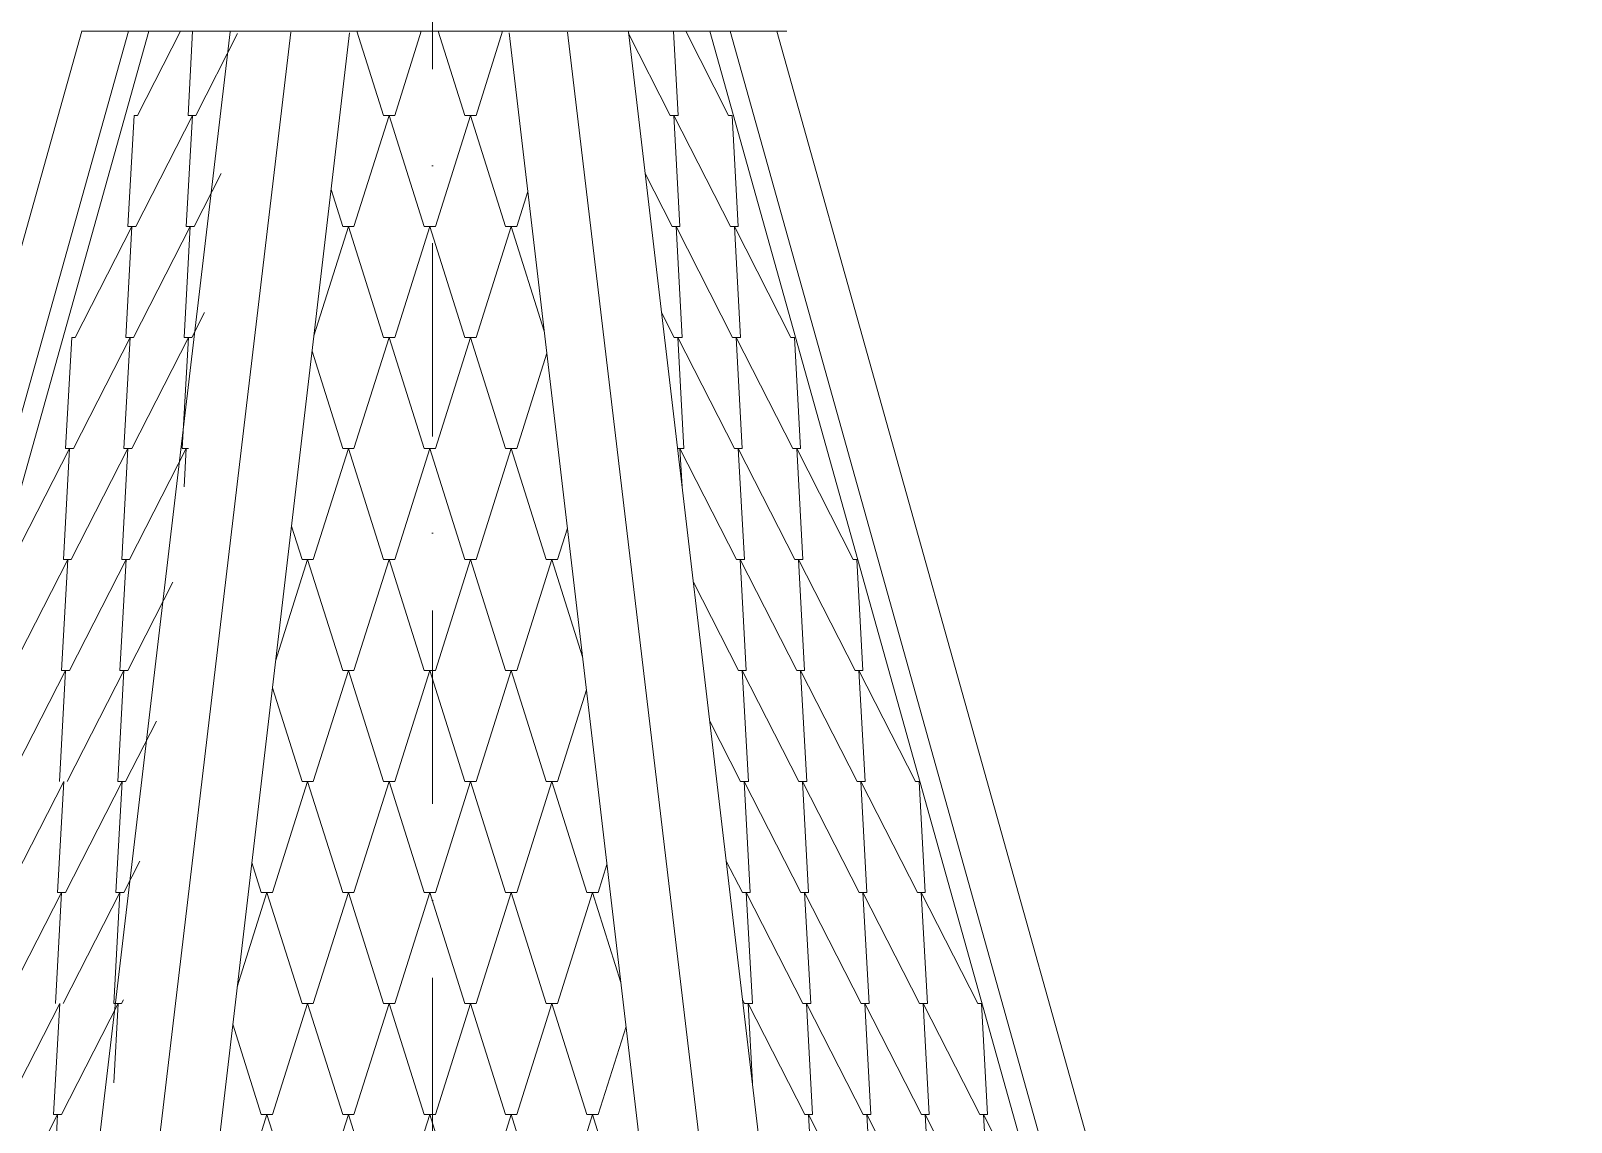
# Model space of a CAD drawing. Header units: millimetres. Extents: x 2399 to 111977, y 1313 to 59551.
# Drawn here: x 42151 to 44962, y 50498 to 52490 of the extents above; entities that cross this region are included whole.
import ezdxf

# ---------------------------------------------------------------- set-up
doc = ezdxf.new("R2010")
doc.units = ezdxf.units.MM
doc.linetypes.add('Штрихпунктирная', pattern=[670.277762, 352.777767, -176.388884, 0, -141.111112])
doc.layers.add('hatch1', color=7, linetype='Continuous', lineweight=20, true_color=0x6a6a6a)
doc.layers.add('main line', color=7, linetype='Continuous', lineweight=13)

msp = doc.modelspace()

# ---------------------------------------------------------------- linework, layer by layer
at = {"layer": 'hatch1', "color": 251, "linetype": 'Continuous', "lineweight": 20, "true_color": 0x6a6a6a}
for p, q in [((42346.1026, 52335.6462), (42424.4188, 52489.2871)), ((42446.6973, 52489.2871), (42438.2234, 52335.6462)), ((42452.5419, 52335.6462), (42528.5826, 52484.823)), ((42746.2265, 52489.2871), (42794.7094, 52335.6462)), ((42863.7837, 52489.2871), (42815.3008, 52335.6462)), ((42894.7141, 52489.2871), (42943.197, 52335.6462)), ((43012.2713, 52489.2871), (42963.7884, 52335.6462)), ((43318.2073, 52335.6462), (43242.1666, 52484.823)), ((43324.052, 52489.2871), (43332.5258, 52335.6462)), ((43424.6467, 52335.6462), (43346.3305, 52489.2871)), ((42339.7241, 52335.6462), (42328.5473, 52132.9965)), ((42346.1026, 52335.6462), (42339.7241, 52335.6462)), ((42342.8658, 52132.9965), (42446.1635, 52335.6462)), ((42446.1635, 52335.6462), (42434.9866, 52132.9965)), ((42452.5419, 52335.6462), (42438.2234, 52335.6462)), ((42805.0051, 52335.6462), (42741.057, 52132.9965)), ((42815.3008, 52335.6462), (42794.7094, 52335.6462)), ((42805.0051, 52335.6462), (42868.9532, 52132.9965)), ((42953.4927, 52335.6462), (42889.5446, 52132.9965)), ((42963.7884, 52335.6462), (42943.197, 52335.6462)), ((42953.4927, 52335.6462), (43017.4408, 52132.9965)), ((43318.2073, 52335.6462), (43332.5258, 52335.6462)), ((43427.8835, 52132.9965), (43324.5858, 52335.6462)), ((43324.5858, 52335.6462), (43335.7626, 52132.9965)), ((43424.6467, 52335.6462), (43431.0251, 52335.6462)), ((43431.0251, 52335.6462), (43442.202, 52132.9965)), ((42449.3051, 52132.9965), (42498.4609, 52229.4303)), ((43321.4441, 52132.9965), (43272.2884, 52229.4303)), ((42699.2006, 52200.3848), (42720.4656, 52132.9965)), ((43058.1349, 52196.7016), (43038.0321, 52132.9965)), ((42232.4088, 51930.3468), (42335.7065, 52132.9965)), ((42335.7065, 52132.9965), (42324.5297, 51930.3468)), ((42342.8658, 52132.9965), (42328.5473, 52132.9965)), ((42338.8482, 51930.3468), (42442.1459, 52132.9965)), ((42442.1459, 52132.9965), (42430.969, 51930.3468)), ((42449.3051, 52132.9965), (42434.9866, 52132.9965)), ((42730.7613, 52132.9965), (42667.8035, 51933.4852)), ((42741.057, 52132.9965), (42720.4656, 52132.9965)), ((42730.7613, 52132.9965), (42794.7094, 51930.3468)), ((42879.2489, 52132.9965), (42815.3008, 51930.3468)), ((42889.5446, 52132.9965), (42868.9532, 52132.9965)), ((42879.2489, 52132.9965), (42943.197, 51930.3468)), ((43027.7365, 52132.9965), (42963.7884, 51930.3468)), ((43038.0321, 52132.9965), (43017.4408, 52132.9965)), ((43027.7365, 52132.9965), (43088.1504, 51941.5466)), ((43321.4441, 52132.9965), (43335.7626, 52132.9965)), ((43431.9011, 51930.3468), (43328.6034, 52132.9965)), ((43328.6034, 52132.9965), (43339.7802, 51930.3468)), ((43427.8835, 52132.9965), (43442.202, 52132.9965)), ((43435.0427, 52132.9965), (43446.2196, 51930.3468)), ((43538.3404, 51930.3468), (43435.0427, 52132.9965)), ((42445.2875, 51930.3468), (42468.5741, 51976.0305)), ((43325.4617, 51930.3468), (43302.1751, 51976.0305)), ((42226.0304, 51930.3468), (42214.8535, 51727.6971)), ((42232.4088, 51930.3468), (42226.0304, 51930.3468)), ((42229.172, 51727.6971), (42332.4697, 51930.3468)), ((42332.4697, 51930.3468), (42321.2929, 51727.6971)), ((42338.8482, 51930.3468), (42324.5297, 51930.3468)), ((42335.6114, 51727.6971), (42438.9091, 51930.3468)), ((42438.9091, 51930.3468), (42427.7322, 51727.6971)), ((42445.2875, 51930.3468), (42430.969, 51930.3468)), ((42805.0051, 51930.3468), (42741.057, 51727.6971)), ((42815.3008, 51930.3468), (42794.7094, 51930.3468)), ((42805.0051, 51930.3468), (42868.9532, 51727.6971)), ((42953.4927, 51930.3468), (42889.5446, 51727.6971)), ((42963.7884, 51930.3468), (42943.197, 51930.3468)), ((42953.4927, 51930.3468), (43017.4408, 51727.6971)), ((43325.4617, 51930.3468), (43339.7802, 51930.3468)), ((43331.8402, 51930.3468), (43343.017, 51727.6971)), ((43435.1379, 51727.6971), (43331.8402, 51930.3468)), ((43431.9011, 51930.3468), (43446.2196, 51930.3468)), ((43438.2795, 51930.3468), (43449.4564, 51727.6971)), ((43541.5772, 51727.6971), (43438.2795, 51930.3468)), ((43538.3404, 51930.3468), (43544.7189, 51930.3468)), ((43544.7189, 51930.3468), (43555.8957, 51727.6971)), ((42664.4698, 51905.1461), (42720.4656, 51727.6971)), ((43092.8657, 51901.4629), (43038.0321, 51727.6971)), ((42118.7151, 51525.0474), (42222.0128, 51727.6971)), ((42222.0128, 51727.6971), (42210.8359, 51525.0474)), ((42229.172, 51727.6971), (42214.8535, 51727.6971)), ((42225.1544, 51525.0474), (42328.4521, 51727.6971)), ((42328.4521, 51727.6971), (42317.2753, 51525.0474)), ((42335.6114, 51727.6971), (42321.2929, 51727.6971)), ((42331.5938, 51525.0474), (42434.8915, 51727.6971)), ((42439.285, 51727.6971), (42427.7322, 51727.6971)), ((42434.8915, 51727.6971), (42431.0323, 51657.7251)), ((42730.7613, 51727.6971), (42666.8132, 51525.0474)), ((42741.057, 51727.6971), (42720.4656, 51727.6971)), ((42730.7613, 51727.6971), (42794.7094, 51525.0474)), ((42879.2489, 51727.6971), (42815.3008, 51525.0474)), ((42889.5446, 51727.6971), (42868.9532, 51727.6971)), ((42879.2489, 51727.6971), (42943.197, 51525.0474)), ((43027.7365, 51727.6971), (42963.7884, 51525.0474)), ((43038.0321, 51727.6971), (43017.4408, 51727.6971)), ((43027.7365, 51727.6971), (43091.6846, 51525.0474)), ((43331.4643, 51727.6971), (43343.017, 51727.6971)), ((43335.8578, 51727.6971), (43339.717, 51657.7251)), ((43439.1555, 51525.0474), (43335.8578, 51727.6971)), ((43435.1379, 51727.6971), (43449.4564, 51727.6971)), ((43442.2971, 51727.6971), (43453.474, 51525.0474)), ((43545.5948, 51525.0474), (43442.2971, 51727.6971)), ((43541.5772, 51727.6971), (43555.8957, 51727.6971)), ((43652.0342, 51525.0474), (43548.7365, 51727.6971)), ((43548.7365, 51727.6971), (43559.9133, 51525.0474)), ((42626.9433, 51586.1406), (42646.2219, 51525.0474)), ((43130.3922, 51582.4574), (43112.2759, 51525.0474)), ((42115.4783, 51322.3977), (42218.776, 51525.0474)), ((42218.776, 51525.0474), (42207.5991, 51322.3977)), ((42225.1544, 51525.0474), (42210.8359, 51525.0474)), ((42221.9176, 51322.3977), (42325.2153, 51525.0474)), ((42325.2153, 51525.0474), (42314.0385, 51322.3977)), ((42331.5938, 51525.0474), (42317.2753, 51525.0474)), ((42656.5175, 51525.0474), (42597.9076, 51339.3142)), ((42666.8132, 51525.0474), (42646.2219, 51525.0474)), ((42656.5175, 51525.0474), (42720.4656, 51322.3977)), ((42805.0051, 51525.0474), (42741.057, 51322.3977)), ((42815.3008, 51525.0474), (42794.7094, 51525.0474)), ((42805.0051, 51525.0474), (42868.9532, 51322.3977)), ((42953.4927, 51525.0474), (42889.5446, 51322.3977)), ((42963.7884, 51525.0474), (42943.197, 51525.0474)), ((42953.4927, 51525.0474), (43017.4408, 51322.3977)), ((43101.9803, 51525.0474), (43038.0321, 51322.3977)), ((43112.2759, 51525.0474), (43091.6846, 51525.0474)), ((43101.9803, 51525.0474), (43158.0464, 51347.3757)), ((43439.1555, 51525.0474), (43453.474, 51525.0474)), ((43445.534, 51525.0474), (43456.7108, 51322.3977)), ((43548.8316, 51322.3977), (43445.534, 51525.0474)), ((43545.5948, 51525.0474), (43559.9133, 51525.0474)), ((43551.9733, 51525.0474), (43563.1501, 51322.3977)), ((43655.271, 51322.3977), (43551.9733, 51525.0474)), ((43652.0342, 51525.0474), (43658.4126, 51525.0474)), ((43658.4126, 51525.0474), (43669.5895, 51322.3977)), ((42328.3569, 51322.3977), (42410.4858, 51483.5183)), ((43442.3923, 51322.3977), (43360.2635, 51483.5183)), ((42111.4607, 51119.748), (42214.7584, 51322.3977)), ((42214.7584, 51322.3977), (42203.5815, 51119.748)), ((42221.9176, 51322.3977), (42207.5991, 51322.3977)), ((42217.9, 51119.748), (42321.1977, 51322.3977)), ((42321.1977, 51322.3977), (42310.0209, 51119.748)), ((42328.3569, 51322.3977), (42314.0385, 51322.3977)), ((42730.7613, 51322.3977), (42666.8132, 51119.748)), ((42741.057, 51322.3977), (42720.4656, 51322.3977)), ((42730.7613, 51322.3977), (42794.7094, 51119.748)), ((42879.2489, 51322.3977), (42815.3008, 51119.748)), ((42889.5446, 51322.3977), (42868.9532, 51322.3977)), ((42879.2489, 51322.3977), (42943.197, 51119.748)), ((43027.7365, 51322.3977), (42963.7884, 51119.748)), ((43038.0321, 51322.3977), (43017.4408, 51322.3977)), ((43027.7365, 51322.3977), (43091.6846, 51119.748)), ((43442.3923, 51322.3977), (43456.7108, 51322.3977)), ((43449.5516, 51322.3977), (43460.7284, 51119.748)), ((43552.8492, 51119.748), (43449.5516, 51322.3977)), ((43548.8316, 51322.3977), (43563.1501, 51322.3977)), ((43555.9909, 51322.3977), (43567.1677, 51119.748)), ((43659.2886, 51119.748), (43555.9909, 51322.3977)), ((43655.271, 51322.3977), (43669.5895, 51322.3977)), ((43662.4302, 51322.3977), (43673.6071, 51119.748)), ((43765.7279, 51119.748), (43662.4302, 51322.3977)), ((42592.2125, 51290.9019), (42646.2219, 51119.748)), ((43165.123, 51287.2187), (43112.2759, 51119.748)), ((42324.3393, 51119.748), (42380.5991, 51230.1184)), ((43446.4099, 51119.748), (43390.1502, 51230.1184)), ((42108.2239, 50917.0983), (42211.5215, 51119.748)), ((42211.5215, 51119.748), (42200.3447, 50917.0983)), ((42214.6632, 50917.0983), (42317.9609, 51119.748)), ((42317.9609, 51119.748), (42306.784, 50917.0983)), ((42324.3393, 51119.748), (42310.0209, 51119.748)), ((42656.5175, 51119.748), (42592.5694, 50917.0983)), ((42666.8132, 51119.748), (42646.2219, 51119.748)), ((42656.5175, 51119.748), (42720.4656, 50917.0983)), ((42805.0051, 51119.748), (42741.057, 50917.0983)), ((42815.3008, 51119.748), (42794.7094, 51119.748)), ((42805.0051, 51119.748), (42868.9532, 50917.0983)), ((42953.4927, 51119.748), (42889.5446, 50917.0983)), ((42963.7884, 51119.748), (42943.197, 51119.748)), ((42953.4927, 51119.748), (43017.4408, 50917.0983)), ((43101.9803, 51119.748), (43038.0321, 50917.0983)), ((43112.2759, 51119.748), (43091.6846, 51119.748)), ((43101.9803, 51119.748), (43165.9284, 50917.0983)), ((43446.4099, 51119.748), (43460.7284, 51119.748)), ((43452.7884, 51119.748), (43463.9652, 50917.0983)), ((43556.0861, 50917.0983), (43452.7884, 51119.748)), ((43552.8492, 51119.748), (43567.1677, 51119.748)), ((43559.2277, 51119.748), (43570.4046, 50917.0983)), ((43662.5254, 50917.0983), (43559.2277, 51119.748)), ((43659.2886, 51119.748), (43673.6071, 51119.748)), ((43665.667, 51119.748), (43676.8439, 50917.0983)), ((43768.9647, 50917.0983), (43665.667, 51119.748)), ((43765.7279, 51119.748), (43772.1064, 51119.748)), ((43772.1064, 51119.748), (43783.2832, 50917.0983)), ((42321.1025, 50917.0983), (42350.4773, 50974.7258)), ((42554.686, 50971.8964), (42571.9781, 50917.0983)), ((43202.6496, 50968.2132), (43186.5197, 50917.0983)), ((43449.6467, 50917.0983), (43420.272, 50974.7258)), ((42104.2063, 50714.4486), (42207.5039, 50917.0983)), ((42207.5039, 50917.0983), (42196.3271, 50714.4486)), ((42214.6632, 50917.0983), (42200.3447, 50917.0983)), ((42210.6456, 50714.4486), (42313.9433, 50917.0983)), ((42313.9433, 50917.0983), (42302.7664, 50714.4486)), ((42321.1025, 50917.0983), (42306.784, 50917.0983)), ((42582.2737, 50917.0983), (42528.0116, 50745.1433)), ((42592.5694, 50917.0983), (42571.9781, 50917.0983)), ((42582.2737, 50917.0983), (42646.2219, 50714.4486)), ((42730.7613, 50917.0983), (42666.8132, 50714.4486)), ((42741.057, 50917.0983), (42720.4656, 50917.0983)), ((42730.7613, 50917.0983), (42794.7094, 50714.4486)), ((42879.2489, 50917.0983), (42815.3008, 50714.4486)), ((42889.5446, 50917.0983), (42868.9532, 50917.0983)), ((42879.2489, 50917.0983), (42943.197, 50714.4486)), ((43027.7365, 50917.0983), (42963.7884, 50714.4486)), ((43038.0321, 50917.0983), (43017.4408, 50917.0983)), ((43027.7365, 50917.0983), (43091.6846, 50714.4486)), ((43176.2241, 50917.0983), (43112.2759, 50714.4486)), ((43186.5197, 50917.0983), (43165.9284, 50917.0983)), ((43176.2241, 50917.0983), (43227.9423, 50753.2047)), ((43449.6467, 50917.0983), (43463.9652, 50917.0983)), ((43456.806, 50917.0983), (43467.9828, 50714.4486)), ((43560.1037, 50714.4486), (43456.806, 50917.0983)), ((43556.0861, 50917.0983), (43570.4046, 50917.0983)), ((43563.2453, 50917.0983), (43574.4222, 50714.4486)), ((43666.543, 50714.4486), (43563.2453, 50917.0983)), ((43662.5254, 50917.0983), (43676.8439, 50917.0983)), ((43669.6846, 50917.0983), (43680.8615, 50714.4486)), ((43772.9823, 50714.4486), (43669.6846, 50917.0983)), ((43768.9647, 50917.0983), (43783.2832, 50917.0983)), ((43879.4217, 50714.4486), (43776.124, 50917.0983)), ((43776.124, 50917.0983), (43787.3008, 50714.4486)), ((42100.9694, 50511.7989), (42204.2671, 50714.4486)), ((42204.2671, 50714.4486), (42193.0903, 50511.7989)), ((42207.4088, 50511.7989), (42310.7065, 50714.4486)), ((42310.7065, 50714.4486), (42302.7369, 50569.9505)), ((42317.0849, 50714.4486), (42302.7664, 50714.4486)), ((42317.0849, 50714.4486), (42320.5906, 50721.326)), ((42656.5175, 50714.4486), (42592.5694, 50511.7989)), ((42666.8132, 50714.4486), (42646.2219, 50714.4486)), ((42656.5175, 50714.4486), (42720.4656, 50511.7989)), ((42805.0051, 50714.4486), (42741.057, 50511.7989)), ((42815.3008, 50714.4486), (42794.7094, 50714.4486)), ((42805.0051, 50714.4486), (42868.9532, 50511.7989)), ((42953.4927, 50714.4486), (42889.5446, 50511.7989)), ((42963.7884, 50714.4486), (42943.197, 50714.4486)), ((42953.4927, 50714.4486), (43017.4408, 50511.7989)), ((43101.9803, 50714.4486), (43038.0321, 50511.7989)), ((43112.2759, 50714.4486), (43091.6846, 50714.4486)), ((43101.9803, 50714.4486), (43165.9284, 50511.7989)), ((43453.6643, 50714.4486), (43450.1587, 50721.326)), ((43453.6643, 50714.4486), (43467.9828, 50714.4486)), ((43460.0428, 50714.4486), (43468.0124, 50569.9505)), ((43563.3405, 50511.7989), (43460.0428, 50714.4486)), ((43560.1037, 50714.4486), (43574.4222, 50714.4486)), ((43566.4821, 50714.4486), (43577.659, 50511.7989)), ((43669.7798, 50511.7989), (43566.4821, 50714.4486)), ((43666.543, 50714.4486), (43680.8615, 50714.4486)), ((43672.9215, 50714.4486), (43684.0983, 50511.7989)), ((43776.2192, 50511.7989), (43672.9215, 50714.4486)), ((43772.9823, 50714.4486), (43787.3008, 50714.4486)), ((43779.3608, 50714.4486), (43790.5376, 50511.7989)), ((43882.6585, 50511.7989), (43779.3608, 50714.4486)), ((43879.4217, 50714.4486), (43885.8001, 50714.4486)), ((43885.8001, 50714.4486), (43896.977, 50511.7989)), ((42519.9552, 50676.6577), (42571.9781, 50511.7989)), ((43237.3803, 50672.9745), (43186.5197, 50511.7989)), ((42096.9518, 50309.1492), (42200.2495, 50511.7989)), ((42200.2495, 50511.7989), (42189.0727, 50309.1492)), ((42207.4088, 50511.7989), (42193.0903, 50511.7989)), ((42582.2737, 50511.7989), (42518.3256, 50309.1492)), ((42592.5694, 50511.7989), (42571.9781, 50511.7989)), ((42582.2737, 50511.7989), (42646.2219, 50309.1492)), ((42730.7613, 50511.7989), (42666.8132, 50309.1492)), ((42741.057, 50511.7989), (42720.4656, 50511.7989)), ((42730.7613, 50511.7989), (42794.7094, 50309.1492)), ((42879.2489, 50511.7989), (42815.3008, 50309.1492)), ((42889.5446, 50511.7989), (42868.9532, 50511.7989)), ((42879.2489, 50511.7989), (42943.197, 50309.1492)), ((43027.7365, 50511.7989), (42963.7884, 50309.1492)), ((43038.0321, 50511.7989), (43017.4408, 50511.7989)), ((43027.7365, 50511.7989), (43091.6846, 50309.1492)), ((43176.2241, 50511.7989), (43112.2759, 50309.1492)), ((43186.5197, 50511.7989), (43165.9284, 50511.7989)), ((43176.2241, 50511.7989), (43240.1722, 50309.1492)), ((43563.3405, 50511.7989), (43577.659, 50511.7989)), ((43570.4997, 50511.7989), (43581.6766, 50309.1492)), ((43673.7974, 50309.1492), (43570.4997, 50511.7989)), ((43669.7798, 50511.7989), (43684.0983, 50511.7989)), ((43676.9391, 50511.7989), (43688.1159, 50309.1492)), ((43780.2368, 50309.1492), (43676.9391, 50511.7989)), ((43776.2192, 50511.7989), (43790.5376, 50511.7989)), ((43783.3784, 50511.7989), (43794.5552, 50309.1492)), ((43886.6761, 50309.1492), (43783.3784, 50511.7989)), ((43882.6585, 50511.7989), (43896.977, 50511.7989)), ((43993.1154, 50309.1492), (43889.8177, 50511.7989)), ((43889.8177, 50511.7989), (43900.9946, 50309.1492))]:
    msp.add_line(p, q, dxfattribs=at)
at = {"layer": 'main line', "color": 7, "linetype": 'Штрихпунктирная', "lineweight": 13}
msp.add_line((42884.2044, 54113.2451), (42884.2044, 28718.316), dxfattribs=at)
at = {"layer": 'main line', "color": 7, "linetype": 'Continuous', "lineweight": 13}
for p, q in [((40795.0394, 47315.9086), (42244.2711, 52489.2871)), ((40875.8892, 47297.9948), (42329.5708, 52489.2871)), ((40913.1294, 47297.4766), (42366.6305, 52489.2871)), ((41906.1498, 47324.8219), (42515.1092, 52487.9905)), ((42013.6695, 47334.5895), (42626.0946, 52487.1894)), ((42210.136, 48042.9496), (42732.8485, 52486.4189)), ((43530.367, 52489.2871), (42244.153, 52489.2871)), ((43530.4851, 52489.2871), (42244.2711, 52489.2871)), ((43548.7552, 48026.042), (43024.0537, 52486.4189)), ((43743.2328, 47334.5895), (43130.8077, 52487.1894)), ((43850.7525, 47324.8219), (43241.793, 52487.9905)), ((44843.7728, 47297.4766), (43390.2718, 52489.2871)), ((44881.013, 47297.9948), (43427.3315, 52489.2871)), ((44961.8628, 47315.9086), (43512.6312, 52489.2871))]:
    msp.add_line(p, q, dxfattribs=at)

doc.saveas('drawing.dxf')
